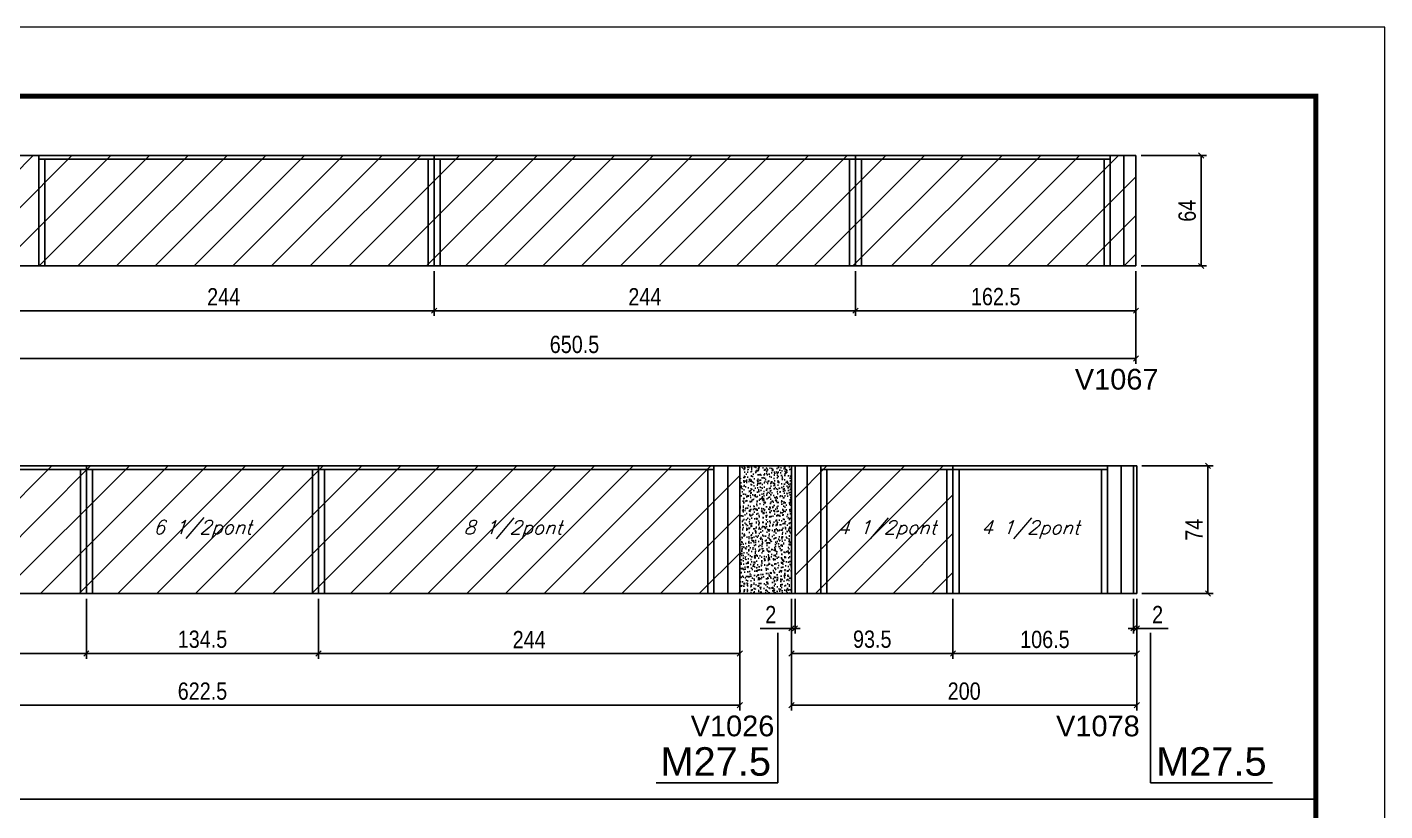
# Model space of a CAD drawing. Extents: x 3309 to 9563, y -2522 to 14608.
# Drawn here: x 4008 to 4794, y 8411 to 8865 of the extents above; entities that cross this region are included whole.
import ezdxf

# ---------------------------------------------------------------- set-up
doc = ezdxf.new("R2010")
doc.units = 0
doc.linetypes.add('DASHED', pattern=[0.75, 0.5, -0.25])
for name, color, linetype in [('5', 5, 'Continuous'), ('COTA', 241, 'Continuous'), ('NOMENCLATURA', 7, 'Continuous'), ('Painéis', 200, 'Continuous'), ('SARR_2.2x7', 40, 'Continuous'), ('SARR_3.5x7', 81, 'Continuous'), ('texto', 7, 'Continuous')]:
    doc.layers.add(name, color=color, linetype=linetype)
for name, color, linetype, lineweight in [('Folhas', 255, 'Continuous', 9), ('Hachura', 251, 'Continuous', 9), ('SARRAFO DE PRESSAO', 251, 'DASHED', 9)]:
    doc.layers.add(name, color=color, linetype=linetype, lineweight=lineweight)
doc.styles.add('COTA TECNICA', font='techl___.ttf', dxfattribs={"height": 10})
doc.styles.add('Romans', font='romans.shx')
doc.styles.get("Standard").update_dxf_attribs({"font": 'arial.ttf'})
doc.dimstyles.new('PAINEL', dxfattribs={"dimtxt": 10, "dimasz": 3, "dimexe": 3, "dimexo": 3, "dimgap": 3, "dimtad": 1, "dimdec": 1, "dimzin": 12, "dimdsep": 46, "dimtxsty": 'COTA TECNICA', "dimblk1": 'OBLIQUE', "dimblk2": 'OBLIQUE', "dimsah": 1, "dimcen": 0.9, "dimclrd": 4, "dimclre": 4, "dimclrt": 240, "dimadec": 1, "dimazin": 3, "dimtfac": 1, "dimtdec": 1, "dimtmove": 0, "dimatfit": 3, "dimfxl": 1, "dimtolj": 1, "dimtzin": 12, "dimarcsym": 0})

# ---------------------------------------------------------------- blocks, each defined once
blk = doc.blocks.new('9999999999')
at = {"layer": 'Folhas'}
blk.add_lwpolyline([(98138.98, 34190.21), (99623.98, 34190.21), (99623.98, 35240.21), (98138.98, 35240.21)], close=True, dxfattribs=at)
at = {"layer": 'Folhas', "color": 30, "const_width": 3}
blk.add_lwpolyline([(98213.98, 34230.21), (99583.98, 34230.21), (99583.98, 35200.21), (98213.98, 35200.21)], close=True, dxfattribs=at)
blk = doc.blocks.new('_Oblique')
at = {"color": 0, "linetype": 'ByBlock', "lineweight": -2}
blk.add_line((-0.5, -0.5), (0.5, 0.5), dxfattribs=at)
blk = doc.blocks.new('*D642')
at = {"layer": 'COTA', "color": 4, "linetype": 'ByBlock', "lineweight": -2, "transparency": 16777216}
for p, q in [((3999.69, 8723.58), (3999.69, 8697.66)), ((4243.69, 8723.58), (4243.69, 8697.66)), ((4243.69, 8700.66), (3999.69, 8700.66))]:
    blk.add_line(p, q, dxfattribs=at)
at = {"layer": 'Defpoints', "color": 0, "linetype": 'ByBlock', "transparency": 16777216}
for p in [(3999.69, 8726.58), (4243.69, 8726.58), (3999.69, 8700.66)]:
    blk.add_point(p, dxfattribs=at)
at = {"layer": 'COTA', "color": 4, "linetype": 'ByBlock', "lineweight": -2, "transparency": 16777216, "xscale": 3, "yscale": 3, "zscale": 3, "rotation": 180}
blk.add_blockref('_Oblique', (3999.69, 8700.66), dxfattribs=at)
at = {"layer": 'COTA', "color": 4, "linetype": 'ByBlock', "lineweight": -2, "transparency": 16777216, "xscale": 3, "yscale": 3, "zscale": 3}
blk.add_blockref('_Oblique', (4243.69, 8700.66), dxfattribs=at)
at = {"layer": 'COTA', "color": 240, "linetype": 'ByBlock', "transparency": 16777216, "insert": (4121.69, 8708.74), "char_height": 10, "attachment_point": 5, "style": 'COTA TECNICA'}
blk.add_mtext('\\A1;244', dxfattribs=at)
blk = doc.blocks.new('*D657')
at = {"layer": 'COTA', "color": 4, "linetype": 'ByBlock', "lineweight": -2, "transparency": 16777216}
for p, q in [((3999.69, 8723.58), (3999.69, 8669.95)), ((4650.19, 8723.58), (4650.19, 8669.95)), ((4650.19, 8672.95), (3999.69, 8672.95))]:
    blk.add_line(p, q, dxfattribs=at)
at = {"layer": 'Defpoints', "color": 0, "linetype": 'ByBlock', "transparency": 16777216}
for p in [(3999.69, 8726.58), (4650.19, 8726.58), (3999.69, 8672.95)]:
    blk.add_point(p, dxfattribs=at)
at = {"layer": 'COTA', "color": 4, "linetype": 'ByBlock', "lineweight": -2, "transparency": 16777216, "xscale": 3, "yscale": 3, "zscale": 3, "rotation": 180}
blk.add_blockref('_Oblique', (3999.69, 8672.95), dxfattribs=at)
at = {"layer": 'COTA', "color": 4, "linetype": 'ByBlock', "lineweight": -2, "transparency": 16777216, "xscale": 3, "yscale": 3, "zscale": 3}
blk.add_blockref('_Oblique', (4650.19, 8672.95), dxfattribs=at)
at = {"layer": 'COTA', "color": 240, "linetype": 'ByBlock', "transparency": 16777216, "insert": (4324.94, 8681.06), "char_height": 10, "attachment_point": 5, "style": 'COTA TECNICA'}
blk.add_mtext('\\A1;650.5', dxfattribs=at)
blk = doc.blocks.new('*D643')
at = {"layer": 'COTA', "color": 4, "lineweight": -2, "transparency": 16777216}
for p, q in [((4243.69, 8723.58), (4243.69, 8697.66)), ((4487.69, 8723.58), (4487.69, 8697.66)), ((4243.69, 8700.66), (4487.69, 8700.66))]:
    blk.add_line(p, q, dxfattribs=at)
at = {"layer": 'Defpoints', "color": 0, "transparency": 16777216}
for p in [(4243.69, 8726.58, 0), (4487.69, 8726.58, 0), (4487.69, 8700.66)]:
    blk.add_point(p, dxfattribs=at)
at = {"layer": 'COTA', "color": 4, "lineweight": -2, "transparency": 16777216, "xscale": 3, "yscale": 3, "zscale": 3, "rotation": 180}
blk.add_blockref('_Oblique', (4243.69, 8700.66), dxfattribs=at)
at = {"layer": 'COTA', "color": 4, "lineweight": -2, "transparency": 16777216, "xscale": 3, "yscale": 3, "zscale": 3}
blk.add_blockref('_Oblique', (4487.69, 8700.66), dxfattribs=at)
at = {"layer": 'COTA', "color": 240, "transparency": 16777216, "insert": (4365.69, 8708.74), "char_height": 10, "attachment_point": 5, "style": 'COTA TECNICA'}
blk.add_mtext('\\A1;244', dxfattribs=at)
blk = doc.blocks.new('*D658')
at = {"layer": 'COTA', "color": 4, "lineweight": -2, "transparency": 16777216}
for p, q in [((4487.69, 8723.58), (4487.69, 8697.66)), ((4650.19, 8723.58), (4650.19, 8697.66)), ((4487.69, 8700.66), (4650.19, 8700.66))]:
    blk.add_line(p, q, dxfattribs=at)
at = {"layer": 'Defpoints', "color": 0, "transparency": 16777216}
for p in [(4487.69, 8726.58, 0), (4650.19, 8726.58, 0), (4650.19, 8700.66)]:
    blk.add_point(p, dxfattribs=at)
at = {"layer": 'COTA', "color": 4, "lineweight": -2, "transparency": 16777216, "xscale": 3, "yscale": 3, "zscale": 3, "rotation": 180}
blk.add_blockref('_Oblique', (4487.69, 8700.66), dxfattribs=at)
at = {"layer": 'COTA', "color": 4, "lineweight": -2, "transparency": 16777216, "xscale": 3, "yscale": 3, "zscale": 3}
blk.add_blockref('_Oblique', (4650.19, 8700.66), dxfattribs=at)
at = {"layer": 'COTA', "color": 240, "transparency": 16777216, "insert": (4568.94, 8708.77), "char_height": 10, "attachment_point": 5, "style": 'COTA TECNICA'}
blk.add_mtext('\\A1;162.5', dxfattribs=at)
blk = doc.blocks.new('*D660')
at = {"layer": 'COTA', "color": 4, "lineweight": -2, "transparency": 16777216}
for p, q in [((4653.19, 8790.58), (4691, 8790.58)), ((4688, 8790.58), (4688, 8726.58)), ((4653.19, 8726.58), (4691, 8726.58))]:
    blk.add_line(p, q, dxfattribs=at)
at = {"layer": 'Defpoints', "color": 0, "transparency": 16777216}
for p in [(4650.19, 8790.58), (4650.19, 8726.58), (4688, 8726.58)]:
    blk.add_point(p, dxfattribs=at)
at = {"layer": 'COTA', "color": 4, "lineweight": -2, "transparency": 16777216, "xscale": 3, "yscale": 3, "zscale": 3}
for p, rotation in [((4688, 8790.58), 90), ((4688, 8726.58), 270)]:
    blk.add_blockref('_Oblique', p, dxfattribs=dict(at, rotation=rotation))
at = {"layer": 'COTA', "color": 240, "transparency": 16777216, "insert": (4679.9, 8758.58), "char_height": 10, "attachment_point": 5, "rotation": 90, "style": 'COTA TECNICA'}
blk.add_mtext('\\A1;64', dxfattribs=at)
blk = doc.blocks.new('*D661')
at = {"layer": 'COTA', "color": 4, "lineweight": -2, "transparency": 16777216}
for p, q in [((3798.19, 8533.74), (3798.19, 8499)), ((4042.19, 8533.74), (4042.19, 8499)), ((4042.19, 8502), (3798.19, 8502))]:
    blk.add_line(p, q, dxfattribs=at)
at = {"layer": 'Defpoints', "color": 0, "transparency": 16777216}
for p in [(3798.19, 8536.74), (4042.19, 8536.74), (3798.19, 8502)]:
    blk.add_point(p, dxfattribs=at)
at = {"layer": 'COTA', "color": 4, "lineweight": -2, "transparency": 16777216, "xscale": 3, "yscale": 3, "zscale": 3, "rotation": 180}
blk.add_blockref('_Oblique', (3798.19, 8502), dxfattribs=at)
at = {"layer": 'COTA', "color": 4, "lineweight": -2, "transparency": 16777216, "xscale": 3, "yscale": 3, "zscale": 3}
blk.add_blockref('_Oblique', (4042.19, 8502), dxfattribs=at)
at = {"layer": 'COTA', "color": 240, "transparency": 16777216, "insert": (3920.19, 8510.07), "char_height": 10, "attachment_point": 5, "style": 'COTA TECNICA'}
blk.add_mtext('\\A1;244', dxfattribs=at)
blk = doc.blocks.new('*D662')
at = {"layer": 'COTA', "color": 4, "lineweight": -2, "transparency": 16777216}
for p, q in [((4176.69, 8533.74), (4176.69, 8499)), ((4420.69, 8533.74), (4420.69, 8499)), ((4420.69, 8502), (4176.69, 8502))]:
    blk.add_line(p, q, dxfattribs=at)
at = {"layer": 'Defpoints', "color": 0, "transparency": 16777216}
for p in [(4176.69, 8536.74), (4420.69, 8536.74), (4176.69, 8502)]:
    blk.add_point(p, dxfattribs=at)
at = {"layer": 'COTA', "color": 4, "lineweight": -2, "transparency": 16777216, "xscale": 3, "yscale": 3, "zscale": 3, "rotation": 180}
blk.add_blockref('_Oblique', (4176.69, 8502), dxfattribs=at)
at = {"layer": 'COTA', "color": 4, "lineweight": -2, "transparency": 16777216, "xscale": 3, "yscale": 3, "zscale": 3}
blk.add_blockref('_Oblique', (4420.69, 8502), dxfattribs=at)
at = {"layer": 'COTA', "color": 240, "transparency": 16777216, "insert": (4298.69, 8510.07), "char_height": 10, "attachment_point": 5, "style": 'COTA TECNICA'}
blk.add_mtext('\\A1;244', dxfattribs=at)
blk = doc.blocks.new('*D663')
at = {"layer": 'COTA', "color": 4, "lineweight": -2, "transparency": 16777216}
for p, q in [((4042.19, 8533.74), (4042.19, 8499)), ((4176.69, 8533.74), (4176.69, 8499)), ((4176.69, 8502), (4042.19, 8502))]:
    blk.add_line(p, q, dxfattribs=at)
at = {"layer": 'Defpoints', "color": 0, "transparency": 16777216}
for p in [(4042.19, 8536.74), (4176.69, 8536.74), (4042.19, 8502)]:
    blk.add_point(p, dxfattribs=at)
at = {"layer": 'COTA', "color": 4, "lineweight": -2, "transparency": 16777216, "xscale": 3, "yscale": 3, "zscale": 3, "rotation": 180}
blk.add_blockref('_Oblique', (4042.19, 8502), dxfattribs=at)
at = {"layer": 'COTA', "color": 4, "lineweight": -2, "transparency": 16777216, "xscale": 3, "yscale": 3, "zscale": 3}
blk.add_blockref('_Oblique', (4176.69, 8502), dxfattribs=at)
at = {"layer": 'COTA', "color": 240, "transparency": 16777216, "insert": (4109.44, 8510.22), "char_height": 10, "attachment_point": 5, "style": 'COTA TECNICA'}
blk.add_mtext('\\A1;134.5', dxfattribs=at)
blk = doc.blocks.new('*D651')
at = {"layer": 'COTA', "color": 4, "lineweight": -2, "transparency": 16777216}
for p, q in [((3798.19, 8534.17), (3798.19, 8469.03)), ((4420.69, 8533.74), (4420.69, 8469.03)), ((3798.19, 8472.03), (4420.69, 8472.03))]:
    blk.add_line(p, q, dxfattribs=at)
at = {"layer": 'Defpoints', "color": 0, "transparency": 16777216}
for p in [(3798.19, 8537.17), (4420.69, 8536.74), (4420.69, 8472.03)]:
    blk.add_point(p, dxfattribs=at)
at = {"layer": 'COTA', "color": 4, "lineweight": -2, "transparency": 16777216, "xscale": 3, "yscale": 3, "zscale": 3, "rotation": 180}
blk.add_blockref('_Oblique', (3798.19, 8472.03), dxfattribs=at)
at = {"layer": 'COTA', "color": 4, "lineweight": -2, "transparency": 16777216, "xscale": 3, "yscale": 3, "zscale": 3}
blk.add_blockref('_Oblique', (4420.69, 8472.03), dxfattribs=at)
at = {"layer": 'COTA', "color": 240, "transparency": 16777216, "insert": (4109.44, 8480.14), "char_height": 10, "attachment_point": 5, "style": 'COTA TECNICA'}
blk.add_mtext('\\A1;622.5', dxfattribs=at)
blk = doc.blocks.new('*D652')
at = {"layer": 'COTA', "color": 4, "lineweight": -2, "transparency": 16777216}
for p, q in [((4450.69, 8533.74), (4450.69, 8469.03)), ((4650.69, 8533.74), (4650.69, 8469.03)), ((4650.69, 8472.03), (4450.69, 8472.03))]:
    blk.add_line(p, q, dxfattribs=at)
at = {"layer": 'Defpoints', "color": 0, "transparency": 16777216}
for p in [(4450.69, 8536.74), (4650.69, 8536.74), (4450.69, 8472.03)]:
    blk.add_point(p, dxfattribs=at)
at = {"layer": 'COTA', "color": 4, "lineweight": -2, "transparency": 16777216, "xscale": 3, "yscale": 3, "zscale": 3, "rotation": 180}
blk.add_blockref('_Oblique', (4450.69, 8472.03), dxfattribs=at)
at = {"layer": 'COTA', "color": 4, "lineweight": -2, "transparency": 16777216, "xscale": 3, "yscale": 3, "zscale": 3}
blk.add_blockref('_Oblique', (4650.69, 8472.03), dxfattribs=at)
at = {"layer": 'COTA', "color": 240, "transparency": 16777216, "insert": (4550.69, 8480.13), "char_height": 10, "attachment_point": 5, "style": 'COTA TECNICA'}
blk.add_mtext('\\A1;200', dxfattribs=at)
blk = doc.blocks.new('*D653')
at = {"layer": 'COTA', "color": 4, "lineweight": -2, "transparency": 16777216}
for p, q in [((4450.69, 8533.74), (4450.69, 8499)), ((4544.19, 8533.74), (4544.19, 8499)), ((4450.69, 8502), (4544.19, 8502))]:
    blk.add_line(p, q, dxfattribs=at)
at = {"layer": 'Defpoints', "color": 0, "transparency": 16777216}
for p in [(4450.69, 8536.74), (4544.19, 8536.74), (4544.19, 8502)]:
    blk.add_point(p, dxfattribs=at)
at = {"layer": 'COTA', "color": 4, "lineweight": -2, "transparency": 16777216, "xscale": 3, "yscale": 3, "zscale": 3, "rotation": 180}
blk.add_blockref('_Oblique', (4450.69, 8502), dxfattribs=at)
at = {"layer": 'COTA', "color": 4, "lineweight": -2, "transparency": 16777216, "xscale": 3, "yscale": 3, "zscale": 3}
blk.add_blockref('_Oblique', (4544.19, 8502), dxfattribs=at)
at = {"layer": 'COTA', "color": 240, "transparency": 16777216, "insert": (4497.44, 8510.25), "char_height": 10, "attachment_point": 5, "style": 'COTA TECNICA'}
blk.add_mtext('\\A1;93.5', dxfattribs=at)
blk = doc.blocks.new('*D654')
at = {"layer": 'COTA', "color": 4, "lineweight": -2, "transparency": 16777216}
for p, q in [((4544.19, 8533.74), (4544.19, 8499)), ((4650.69, 8533.74), (4650.69, 8499)), ((4544.19, 8502), (4650.69, 8502))]:
    blk.add_line(p, q, dxfattribs=at)
at = {"layer": 'Defpoints', "color": 0, "transparency": 16777216}
for p in [(4544.19, 8536.74), (4650.69, 8536.74), (4650.69, 8502)]:
    blk.add_point(p, dxfattribs=at)
at = {"layer": 'COTA', "color": 4, "lineweight": -2, "transparency": 16777216, "xscale": 3, "yscale": 3, "zscale": 3, "rotation": 180}
blk.add_blockref('_Oblique', (4544.19, 8502), dxfattribs=at)
at = {"layer": 'COTA', "color": 4, "lineweight": -2, "transparency": 16777216, "xscale": 3, "yscale": 3, "zscale": 3}
blk.add_blockref('_Oblique', (4650.69, 8502), dxfattribs=at)
at = {"layer": 'COTA', "color": 240, "transparency": 16777216, "insert": (4597.44, 8510.11), "char_height": 10, "attachment_point": 5, "style": 'COTA TECNICA'}
blk.add_mtext('\\A1;106.5', dxfattribs=at)
blk = doc.blocks.new('*D655')
at = {"layer": 'COTA', "color": 4, "lineweight": -2, "transparency": 16777216}
for p, q in [((4450.69, 8533.74), (4450.69, 8513.58)), ((4452.69, 8533.74), (4452.69, 8513.58)), ((4450.69, 8516.58), (4432.58, 8516.58)), ((4452.69, 8516.58), (4450.69, 8516.58)), ((4452.69, 8516.58), (4455.69, 8516.58))]:
    blk.add_line(p, q, dxfattribs=at)
at = {"layer": 'Defpoints', "color": 0, "transparency": 16777216}
for p in [(4450.69, 8536.74), (4452.69, 8536.74), (4450.69, 8516.58)]:
    blk.add_point(p, dxfattribs=at)
at = {"layer": 'COTA', "color": 4, "lineweight": -2, "transparency": 16777216, "xscale": 3, "yscale": 3, "zscale": 3}
blk.add_blockref('_Oblique', (4450.69, 8516.58), dxfattribs=at)
at = {"layer": 'COTA', "color": 4, "lineweight": -2, "transparency": 16777216, "xscale": 3, "yscale": 3, "zscale": 3, "rotation": 180}
blk.add_blockref('_Oblique', (4452.69, 8516.58), dxfattribs=at)
at = {"layer": 'COTA', "color": 240, "transparency": 16777216, "insert": (4438.64, 8524.58), "char_height": 10, "attachment_point": 5, "style": 'COTA TECNICA'}
blk.add_mtext('\\A1;2', dxfattribs=at)
blk = doc.blocks.new('*D640')
at = {"layer": 'COTA', "color": 4, "lineweight": -2, "transparency": 16777216}
for p, q in [((4648.69, 8533.74), (4648.69, 8513.58)), ((4650.69, 8533.74), (4650.69, 8513.58)), ((4648.69, 8516.58), (4645.69, 8516.58)), ((4648.69, 8516.58), (4650.69, 8516.58)), ((4650.69, 8516.58), (4668.81, 8516.58))]:
    blk.add_line(p, q, dxfattribs=at)
at = {"layer": 'Defpoints', "color": 0, "transparency": 16777216}
for p in [(4648.69, 8536.74), (4650.69, 8536.74), (4650.69, 8516.58)]:
    blk.add_point(p, dxfattribs=at)
at = {"layer": 'COTA', "color": 4, "lineweight": -2, "transparency": 16777216, "xscale": 3, "yscale": 3, "zscale": 3}
blk.add_blockref('_Oblique', (4648.69, 8516.58), dxfattribs=at)
at = {"layer": 'COTA', "color": 4, "lineweight": -2, "transparency": 16777216, "xscale": 3, "yscale": 3, "zscale": 3, "rotation": 180}
blk.add_blockref('_Oblique', (4650.69, 8516.58), dxfattribs=at)
at = {"layer": 'COTA', "color": 240, "transparency": 16777216, "insert": (4662.75, 8524.58), "char_height": 10, "attachment_point": 5, "style": 'COTA TECNICA'}
blk.add_mtext('\\A1;2', dxfattribs=at)
blk = doc.blocks.new('*D656')
at = {"layer": 'COTA', "color": 4, "lineweight": -2, "transparency": 16777216}
for p, q in [((4653.69, 8610.74), (4694.9, 8610.74)), ((4691.9, 8610.74), (4691.9, 8536.74)), ((4653.69, 8536.74), (4694.9, 8536.74))]:
    blk.add_line(p, q, dxfattribs=at)
at = {"layer": 'Defpoints', "color": 0, "transparency": 16777216}
for p in [(4650.69, 8610.74), (4650.69, 8536.74), (4691.9, 8536.74)]:
    blk.add_point(p, dxfattribs=at)
at = {"layer": 'COTA', "color": 4, "lineweight": -2, "transparency": 16777216, "xscale": 3, "yscale": 3, "zscale": 3}
for p, rotation in [((4691.9, 8610.74), 90), ((4691.9, 8536.74), 270)]:
    blk.add_blockref('_Oblique', p, dxfattribs=dict(at, rotation=rotation))
at = {"layer": 'COTA', "color": 240, "transparency": 16777216, "insert": (4683.82, 8573.74), "char_height": 10, "attachment_point": 5, "rotation": 90, "style": 'COTA TECNICA'}
blk.add_mtext('\\A1;74', dxfattribs=at)

msp = doc.modelspace()

# ---------------------------------------------------------------- hatches: boundary and pattern name
at = {"layer": 'COTA'}
h = msp.add_hatch(dxfattribs=at)
h.set_pattern_fill('AR-CONC', color=256, scale=0.03)
h.set_pattern_definition([(50, (-4788.1455, -1175.939), (5.46554, -0.4781726), [0.5715, -6.2865]), (355, (-4788.1455, -1175.939), (-1.0573026, 5.7317054), [0.4572, -5.0292175]), (100.451445, (-4787.69, -1175.9787), (4.4082374, 5.2535326), [0.4857003, -5.3427073]), (46.1842, (-4788.1455, -1174.415), (8.1323712, -1.26127), [0.85725, -9.42975]), (96.63556, (-4787.468, -1174.52), (7.122124, 7.4227837), [0.7285507, -8.014068]), (351.18415, (-4788.1455, -1174.415), (7.122124, 7.422784), [0.685799, -7.543792]), (21, (-4787.3835, -1174.796), (4.5484317, -3.067956), [0.5715, -6.2865]), (326, (-4787.3835, -1174.796), (1.8540609, 5.525639), [0.4572, -5.0292]), (71.451445, (-4787.0044, -1175.0515), (6.4024926, 2.457683), [0.4857003, -5.3426981]), (37.5, (-4788.1455, -1175.9388), (0.0926581, 2.53665117), [0, -4.96824, 0, -5.1054, 0, -5.04825]), (7.5, (-4788.1455, -1175.9388), (2.0045899, 3.00541724), [0, -2.91084, 0, -4.85394, 0, -1.92405]), (327.5, (-4789.8447, -1175.9388), (4.06771786, -0.17186232), [0, -1.905, 0, -5.9436, 0, -7.8867]), (317.5, (-4790.6067, -1175.939), (4.4438754, 0.7627947), [0, -2.4765, 0, -3.94716, 0, -5.6007])])
h.paths.add_polyline_path([(4420.69, 8536.74), (4450.69, 8536.74), (4450.69, 8610.74), (4420.69, 8610.74)])
at = {"layer": 'Hachura', "linetype": 'ByBlock'}
h = msp.add_hatch(dxfattribs=at)
h.set_pattern_fill('ANSI31', color=256, scale=5)
h.set_pattern_definition([(45, (-19.645, 0), (-11.22532, 11.22532), [])])
h.paths.add_polyline_path([(3916.19, 8726.58), (3916.19, 8790.58), (3720.19, 8790.58), (3720.19, 8726.58)])
h.paths.add_polyline_path([(3999.69, 8790.58), (3999.69, 8726.58), (4243.69, 8726.58), (4243.69, 8790.58)])
h.paths.add_polyline_path([(4243.69, 8790.58), (4243.69, 8726.58), (4487.69, 8726.58), (4487.69, 8790.58)])
h.paths.add_polyline_path([(4487.69, 8790.58), (4487.69, 8726.58), (4650.19, 8726.58), (4650.19, 8790.58)])
h = msp.add_hatch(dxfattribs=at)
h.set_pattern_fill('ANSI31', color=256, scale=5)
h.set_pattern_definition([(45, (0, 31.063), (-11.22532, 11.22532), [])])
h.paths.add_polyline_path([(3776.19, 8600.74), (3720.19, 8600.74), (3720.19, 8536.74), (3798.19, 8536.74), (3798.19, 8556.74), (3776.19, 8556.74)])
h.paths.add_polyline_path([(4042.19, 8536.74), (4042.19, 8610.74), (3798.19, 8610.74), (3798.19, 8536.74)])
h.paths.add_polyline_path([(4176.69, 8536.74), (4176.69, 8610.74), (4042.19, 8610.74), (4042.19, 8536.74)])
h.paths.add_polyline_path([(4176.69, 8610.74), (4176.69, 8536.74), (4420.69, 8536.74), (4420.69, 8610.74)])
h.paths.add_polyline_path([(4452.69, 8610.74), (4452.69, 8536.74), (4544.19, 8536.74), (4544.19, 8610.74)])

# ---------------------------------------------------------------- linework, layer by layer
at = {"layer": 'COTA'}
for p, q in [((4420.69, 8610.74), (4450.69, 8610.74)), ((4420.69, 8536.74), (4450.69, 8536.74)), ((3384.37, 8417.61), (4754.37, 8417.61))]:
    msp.add_line(p, q, dxfattribs=at)
at = {"layer": 'NOMENCLATURA', "linetype": 'Continuous'}
for p, q in [((4442.78, 8427), (4442.78, 8514.07)), ((4658.61, 8427), (4658.61, 8514.07)), ((4372.16, 8427), (4442.78, 8427)), ((4729.23, 8427), (4658.61, 8427))]:
    msp.add_line(p, q, dxfattribs=at)
at = {"layer": 'Painéis', "linetype": 'ByBlock'}
for p, q in [((4650.19, 8790.58), (3720.19, 8790.58)), ((4243.69, 8726.58), (4243.69, 8790.58)), ((4487.69, 8726.58), (4487.69, 8790.58)), ((4650.19, 8726.58), (4650.19, 8790.58)), ((4650.19, 8726.58), (3720.19, 8726.58)), ((3798.19, 8610.74), (4420.69, 8610.74)), ((4042.19, 8536.74), (4042.19, 8610.74)), ((4176.69, 8536.74), (4176.69, 8610.74)), ((4420.69, 8536.74), (4420.69, 8610.74)), ((4650.69, 8610.74), (4450.69, 8610.74)), ((4450.69, 8536.74), (4450.69, 8610.74)), ((4452.69, 8536.74), (4452.69, 8610.74)), ((4544.19, 8536.74), (4544.19, 8610.74)), ((4648.69, 8536.74), (4648.69, 8610.74)), ((4650.69, 8536.74), (4650.69, 8610.74)), ((3720.19, 8536.74), (4420.69, 8536.74)), ((4650.69, 8536.74), (4450.69, 8536.74))]:
    msp.add_line(p, q, dxfattribs=at)
at = {"layer": 'SARR_2.2x7', "linetype": 'Continuous'}
for p, q in [((4243.69, 8788.38), (4014.69, 8788.38)), ((4487.69, 8788.38), (4243.69, 8788.38)), ((4635.19, 8788.38), (4487.69, 8788.38)), ((4643.19, 8726.58), (4643.19, 8790.58)), ((3798.19, 8608.54), (4042.19, 8608.54)), ((4042.19, 8608.54), (4176.69, 8608.54)), ((4176.69, 8608.54), (4405.69, 8608.54)), ((4413.69, 8536.74), (4413.69, 8610.74)), ((4459.69, 8536.74), (4459.69, 8610.74)), ((4544.19, 8608.54), (4467.69, 8608.54)), ((4633.69, 8608.54), (4544.19, 8608.54)), ((4641.69, 8536.74), (4641.69, 8610.74))]:
    msp.add_line(p, q, dxfattribs=at)
at = {"layer": 'SARR_3.5x7'}
for p, q in [((4014.69, 8790.58), (4014.69, 8726.58)), ((4018.19, 8788.38), (4018.19, 8726.58)), ((4240.19, 8788.38), (4240.19, 8726.58)), ((4247.19, 8788.38), (4247.19, 8726.58)), ((4484.19, 8788.38), (4484.19, 8726.58)), ((4491.19, 8788.38), (4491.19, 8726.58)), ((4631.69, 8788.38), (4631.69, 8726.58)), ((4635.19, 8790.58), (4635.19, 8726.58)), ((4038.69, 8608.54), (4038.69, 8536.74)), ((4045.69, 8608.54), (4045.69, 8536.74)), ((4173.19, 8608.54), (4173.19, 8536.74)), ((4180.19, 8608.54), (4180.19, 8536.74)), ((4402.19, 8608.54), (4402.19, 8536.74)), ((4405.69, 8610.74), (4405.69, 8536.74)), ((4467.69, 8610.74), (4467.69, 8536.74)), ((4471.19, 8608.54), (4471.19, 8536.74)), ((4540.69, 8608.54), (4540.69, 8536.74)), ((4547.69, 8608.54), (4547.69, 8536.74)), ((4630.19, 8608.54), (4630.19, 8536.74)), ((4633.69, 8610.74), (4633.69, 8536.74))]:
    msp.add_line(p, q, dxfattribs=at)

# ---------------------------------------------------------------- block references
at = {"layer": 'SARRAFO DE PRESSAO', "color": 6, "linetype": 'ByBlock'}
msp.add_blockref('9999999999', (-94829.61, -26375.22), dxfattribs=at)

# ---------------------------------------------------------------- texts
at = {"layer": '5', "linetype": 'Continuous'}
for s, rotation, p in [('V1067', 0.00004, (4614.79, 8654.94)), ('V1026', 359.99996, (4392.25, 8454.02)), ('V1078', 359.99996, (4603.92, 8454.02))]:
    msp.add_text(s, height=12, rotation=rotation, dxfattribs=at).set_placement(p)
at = {"layer": 'NOMENCLATURA', "linetype": 'Continuous'}
for p in [(4374.72, 8431.19), (4661.82, 8431.19)]:
    msp.add_text('M27.5', height=16.5, dxfattribs=at).set_placement(p)
at = {"layer": 'texto', "color": 2, "char_height": 8, "attachment_point": 5, "style": 'Romans'}
for s, insert in [('{\\Q19;\\C256;6 1/2pont}', (4109.44, 8573.89)), ('{\\Q19;\\C256;8 1/2pont}', (4289.19, 8573.74)), ('{\\Q19;\\C256;4 1/2pont}', (4505.94, 8573.74)), ('{\\Q19;\\C256;4 1/2pont}', (4588.94, 8573.74))]:
    msp.add_mtext(s, dxfattribs=dict(at, insert=insert))

# ---------------------------------------------------------------- dimensions: what is measured, and where the dimension line sits
at = {"layer": 'COTA'}
for base, p1, p2, angle, picture, middle in [((4688, 8726.58), (4650.19, 8790.58), (4650.19, 8726.58), 90, '*D660', (4679.9, 8758.58)), ((4691.9, 8536.74), (4650.69, 8610.74), (4650.69, 8536.74), 90, '*D656', (4683.82, 8573.74)), ((3798.19, 8502), (4042.19, 8536.74), (3798.19, 8536.74), 180, '*D661', (3920.19, 8510.07)), ((4176.69, 8502), (4420.69, 8536.74), (4176.69, 8536.74), 180, '*D662', (4298.69, 8510.07)), ((4650.69, 8516.58), (4648.69, 8536.74), (4650.69, 8536.74), 180, '*D640', (4662.75, 8524.58))]:
    dim = msp.add_linear_dim(base=base, p1=p1, p2=p2, angle=angle, dimstyle='PAINEL', dxfattribs=at)
    dim.commit()
    dim.dimension.update_dxf_attribs({"geometry": picture, "text_midpoint": middle})
at = {"layer": 'COTA', "linetype": 'ByBlock'}
dim = msp.add_linear_dim(base=(3999.69, 8700.66), p1=(4243.69, 8726.58), p2=(3999.69, 8726.58), angle=180, dimstyle='PAINEL', override={"dimtmove": 1}, dxfattribs=at)
dim.commit()
dim.dimension.update_dxf_attribs({"geometry": '*D642', "text_midpoint": (4121.69, 8708.74)})
dim = msp.add_linear_dim(base=(3999.69, 8672.95), p1=(4650.19, 8726.58), p2=(3999.69, 8726.58), angle=180, dimstyle='PAINEL', dxfattribs=at)
dim.commit()
dim.dimension.update_dxf_attribs({"geometry": '*D657', "text_midpoint": (4324.94, 8681.06)})
at = {"layer": 'COTA'}
for base, p1, p2, picture, middle in [((4487.69, 8700.66, 0), (4243.69, 8726.58), (4487.69, 8726.58), '*D643', (4365.69, 8708.74, 0)), ((4650.19, 8700.66, 0), (4487.69, 8726.58), (4650.19, 8726.58), '*D658', (4568.94, 8708.77, 0)), ((4420.69, 8472.03), (3798.19, 8537.17), (4420.69, 8536.74), '*D651', (4109.44, 8480.14)), ((4450.69, 8516.58), (4452.69, 8536.74), (4450.69, 8536.74), '*D655', (4438.64, 8524.58)), ((4450.69, 8472.03), (4650.69, 8536.74), (4450.69, 8536.74), '*D652', (4550.69, 8480.13)), ((4544.19, 8502), (4450.69, 8536.74), (4544.19, 8536.74), '*D653', (4497.44, 8510.25))]:
    dim = msp.add_linear_dim(base=base, p1=p1, p2=p2, dimstyle='PAINEL', dxfattribs=at)
    dim.commit()
    dim.dimension.update_dxf_attribs({"geometry": picture, "text_midpoint": middle})
dim = msp.add_linear_dim(base=(4042.19, 8502), p1=(4176.69, 8536.74), p2=(4042.19, 8536.74), angle=180, dimstyle='PAINEL', override={"dimtmove": 1}, dxfattribs=at)
dim.commit()
dim.dimension.update_dxf_attribs({"geometry": '*D663', "text_midpoint": (4109.44, 8510.22)})
dim = msp.add_linear_dim(base=(4650.69, 8502), p1=(4544.19, 8536.74), p2=(4650.69, 8536.74), dimstyle='PAINEL', override={"dimtmove": 1}, dxfattribs=at)
dim.commit()
dim.dimension.update_dxf_attribs({"geometry": '*D654', "text_midpoint": (4597.44, 8510.11)})

doc.saveas('drawing.dxf')
